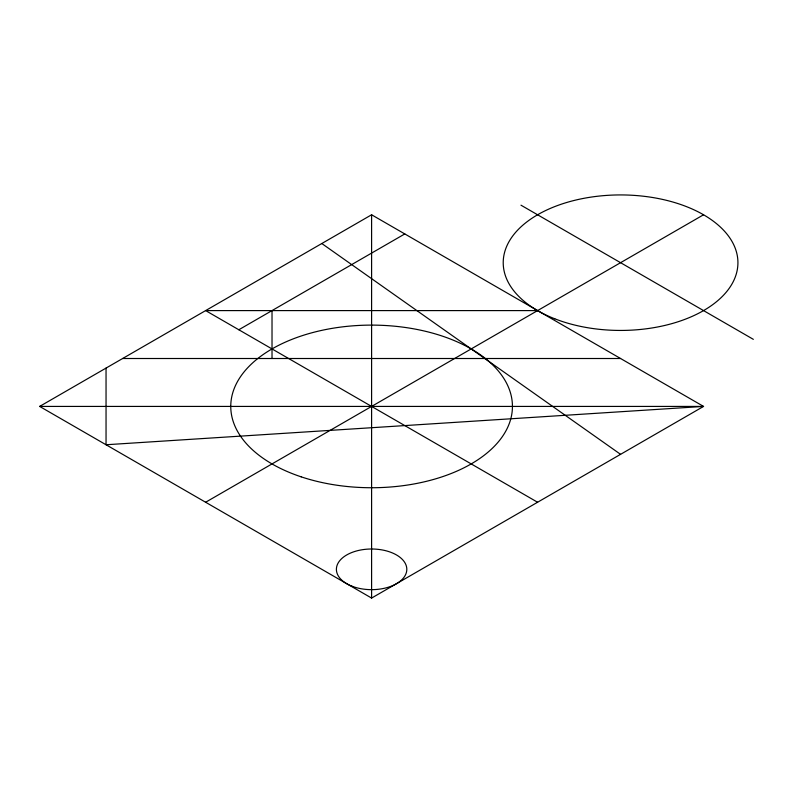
<?xml version="1.0" encoding="UTF-8"?>
<svg xmlns="http://www.w3.org/2000/svg" width="793" height="793" viewBox="0 0 793 793"><rect width="100%" height="100%" fill="white"/><g stroke="black" fill="none" stroke-linecap="round" stroke-linejoin="round"><path stroke-width="1.19" d="M39.65 406.422L371.6 214.774L703.56 406.422L371.6 598.071L39.65 406.422L703.56 406.422L106.044 444.754L106.044 368.091M238.822 329.759L404.797 233.935M205.625 502.247L703.56 214.774M537.585 310.598L205.625 310.598L537.585 502.247M122.637 358.505L620.572 358.505M520.981 205.189L753.35 339.345M321.809 243.52L620.572 454.339M371.6 214.774L371.6 598.071M272.019 310.598L272.019 358.505M554.783 318.796A117.364 67.762 0 0 0 737.629 267.519A117.364 67.762 0 0 0 569.285 201.739A117.364 67.762 0 0 0 554.783 318.796M301.181 476.841A140.837 81.312 0 0 0 512.437 406.422A140.837 81.312 0 0 0 301.181 336.004A140.837 81.312 0 0 0 301.181 476.841M351.864 586.166A35.209 20.331 0 0 0 406.72 570.782A35.209 20.331 0 0 0 356.216 551.046A35.209 20.331 0 0 0 351.864 586.166"/></g></svg>
